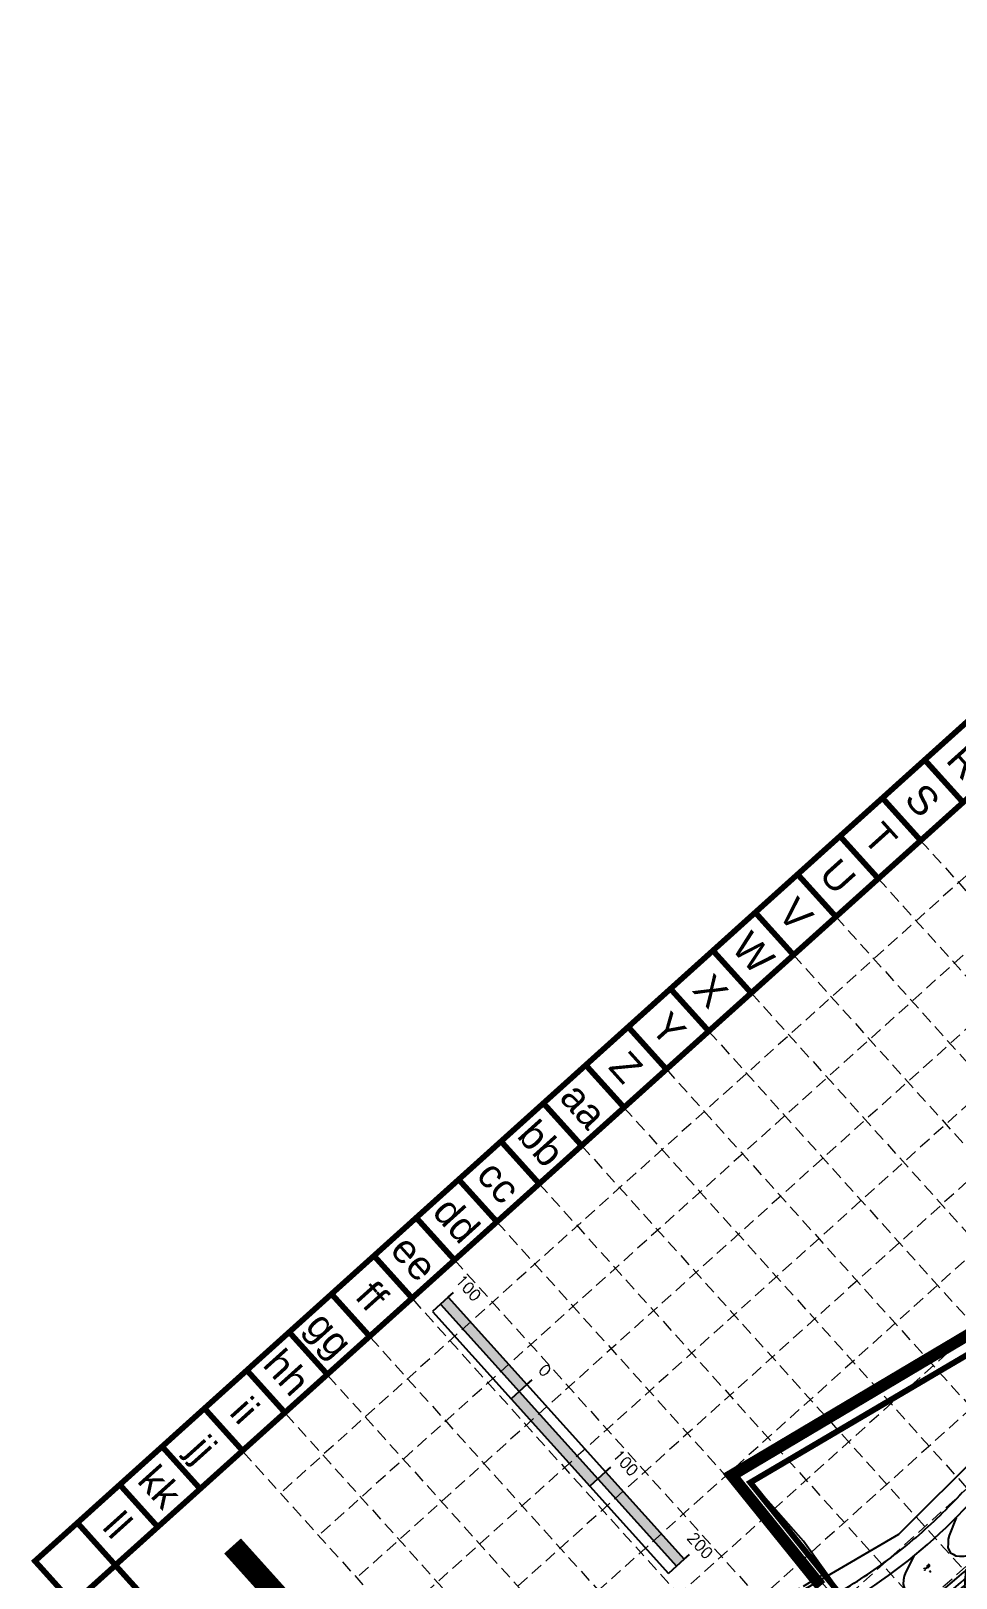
# Model space of a CAD drawing. Header units: inches. Extents: x 5194 to 8721, y 2249 to 5862.
# Drawn here: x 5194 to 5981, y 4545 to 5862 of the extents above; entities that cross this region are included whole.
import ezdxf
from ezdxf.enums import TextEntityAlignment as Align

# ---------------------------------------------------------------- set-up
doc = ezdxf.new("R2010")
doc.units = ezdxf.units.IN
doc.header["$LTSCALE"] = 60
doc.header["$MEASUREMENT"] = 0
for name, pattern in [('03139 BASE$0$PL2', [2.85, 2.25, -0.2, 0, -0.2, 0, -0.2]), ('03139 TOPO$0$PL2', [2.85, 2.25, -0.2, 0, -0.2, 0, -0.2]), ('DASHED2', [0.375, 0.25, -0.125]), ('HIDDEN', [0.375, 0.25, -0.125]), ('HIDDEN2', [0.1875, 0.125, -0.0625]), ('MDASH', [0.375, 0.3, -0.075])]:
    doc.linetypes.add(name, pattern=pattern)
for name, color, linetype in [('03139 BASE$0$CCURB', 7, 'Continuous'), ('03139 BASE$0$CWALK', 7, 'Continuous'), ('03139 BASE$0$NEW-ROW', 7, '03139 BASE$0$PL2'), ('03139 BASE$0$STALBL', 7, 'Continuous'), ('03139 TOPO$0$BNDRY65', 7, '03139 TOPO$0$PL2'), ('BASE', 7, 'Continuous'), ('bndy', 7, 'Continuous'), ('CONT-MNR', 7, 'Continuous'), ('dadiv', 7, 'MDASH'), ('grid', 254, 'HIDDEN'), ('LEGEND', 7, 'Continuous'), ('LIMITS OF DISTURBANCE', 1, 'Continuous'), ('stm-easement', 7, 'HIDDEN2')]:
    doc.layers.add(name, color=color, linetype=linetype)
doc.styles.add('03139 BASE$0$L100i', font='simplex.shx', dxfattribs={"width": 0.9, "oblique": 10, "height": 2})
doc.styles.add('L120', font='simplex.shx', dxfattribs={"height": 4.8})
doc.styles.get("Standard").update_dxf_attribs({"font": 'ARIAL.TTF'})

# ---------------------------------------------------------------- blocks, each defined once
blk = doc.blocks.new('proprdcontours')
at = {"layer": 'bndy'}
blk.add_lwpolyline([(5718.8, 4457.5), (5932.3, 4582.2), (6004.2, 4654.1), (6054.6, 4740.4), (6121.7, 4809.9), (6316, 4939.4), (6527.1, 5061.7), (6961.3, 5320.6), (7023.6, 5246.3), (6740.6, 5073.7), (6330.4, 4833.9), (6184.1, 4740.4), (6133.7, 4673.3), (6081, 4587), (5977.8, 4498.3), (5769.1, 4366.4), (5714, 4443.1)], dxfattribs=at)
blk = doc.blocks.new('03139 BASE$0$lbl_tic')
blk.add_line((0, -0.04165), (0, 0.04165))
blk = doc.blocks.new('A$C40651580')
h = blk.add_hatch(color=7)
h.paths.add_polyline_path([(78.2, -73.4), (84.9, -67.3), (18, 7), (11.3, 1)])
h.paths.add_polyline_path([(78.2, -73.4), (71.5, -79.4), (138.4, -153.7), (145.1, -147.7)])
h.paths.add_polyline_path([(151.8, -141.6), (145.1, -147.7), (212, -222), (218.7, -216)])
at = {"color": 7}
for p, q in [((18, 7), (4.6, -5.1)), ((11.3, 1), (212, -222)), ((18, 7), (22.4, 11)), ((18, 7), (84.9, -67.3)), ((4.6, -5.1), (71.5, -79.4)), ((84.9, -67.3), (89.3, -63.3)), ((84.9, -67.3), (71.5, -79.4)), ((84.9, -67.3), (218.7, -216)), ((71.5, -79.4), (205.3, -228)), ((151.8, -141.6), (138.4, -153.7)), ((151.8, -141.6), (156.2, -137.6)), ((218.7, -216), (205.3, -228)), ((218.7, -216), (223.2, -211.9))]:
    blk.add_line(p, q, dxfattribs=at)
at = {"color": 7, "style": 'L120'}
for s, p in [('100', (23.2, 20.9)), ('0', (93.8, -55.4)), ('100', (157, -127.8)), ('200', (220.5, -198.3))]:
    blk.add_text(s, height=9.6, rotation=312, dxfattribs=at).set_placement(p)

msp = doc.modelspace()

# ---------------------------------------------------------------- linework, layer by layer
at = {"layer": '03139 BASE$0$CCURB'}
for radius in [461, 499]:
    msp.add_arc((5653.6, 4920.8), radius, 300.5375, 328.7465, dxfattribs=at)
at = {"layer": '03139 BASE$0$CWALK'}
for radius in [504, 508]:
    msp.add_arc((5653.6, 4920.8), radius, 300.5375, 328.7465, dxfattribs=at)
at = {"layer": '03139 BASE$0$NEW-ROW'}
for radius in [450, 510]:
    msp.add_arc((5653.6, 4920.8), radius, 300.5375, 328.7465, dxfattribs=at)
at = {"layer": '03139 TOPO$0$BNDRY65'}
for p, q in [((5806.3, 4627.2), (6944.7, 5297.1)), ((5851.2, 4576.3), (5806.3, 4627.2)), ((5882.2, 4533.2), (5851.2, 4576.3))]:
    msp.add_line(p, q, dxfattribs=at)
at = {"layer": 'BASE', "const_width": 4.85}
for points in [[(5197.3, 4559.4), (7275.2, 2252.3), (8717.2, 3551), (6639.3, 5858.1)], [(5265.7, 4555.9), (7278.8, 2320.6), (8648.7, 3554.5), (6636.1, 5789.3)]]:
    msp.add_lwpolyline(points, close=True, dxfattribs=at)
for points in [[(5986.8, 5205.2), (5954.3, 5241.2)], [(5950.8, 5172.7), (5918.3, 5208.8)], [(5914.7, 5140.3), (5882.2, 5176.3)], [(5878.7, 5107.8), (5846.2, 5143.8)], [(5842.6, 5075.3), (5810.1, 5111.4)], [(5806.6, 5042.9), (5774.1, 5078.9)], [(5770.5, 5010.4), (5738, 5046.4)], [(5734.5, 4977.9), (5702, 5014)], [(5698.4, 4945.5), (5665.9, 4981.5)], [(5662.4, 4913), (5629.9, 4949)], [(5626.3, 4880.5), (5593.8, 4916.6)], [(5590.3, 4848.1), (5557.8, 4884.1)], [(5554.2, 4815.6), (5521.7, 4851.6)], [(5518.2, 4783.1), (5485.7, 4819.2)], [(5482.1, 4750.6), (5449.6, 4786.7)], [(5446.1, 4718.2), (5413.6, 4754.2)], [(5410, 4685.7), (5377.5, 4721.8)], [(5374, 4653.2), (5341.5, 4689.3)], [(5337.9, 4620.8), (5305.5, 4656.8)], [(5301.9, 4588.3), (5269.4, 4624.4)], [(5265.8, 4555.8), (5233.4, 4591.9)], [(5229.8, 4523.4), (5265.8, 4555.8)]]:
    msp.add_lwpolyline(points, dxfattribs=at)
at = {"layer": 'bndy'}
msp.add_lwpolyline([(5718.8, 4457.5), (5932.3, 4582.2), (6004.2, 4654.1), (6054.6, 4740.4), (6121.7, 4809.9), (6316, 4939.4), (6527.1, 5061.7), (6961.3, 5320.6), (7023.6, 5246.3), (6740.6, 5073.7), (6330.4, 4833.9), (6184.1, 4740.4), (6133.7, 4673.3), (6081, 4587), (5977.8, 4498.3), (5769.1, 4366.4), (5714, 4443.1)], dxfattribs=at)
at = {"layer": 'CONT-MNR'}
for points, elevation in [([(5980.3, 4595.5), (5981, 4596.2), (5975.1, 4581.1), (5974.2, 4578), (5974.2, 4574.3), (5974, 4571), (5975.1, 4568.5), (5976.2, 4566.3), (5978.5, 4565.1), (5980.8, 4563.7), (5983.9, 4563.4), (5987.8, 4563.4), (5994.8, 4564.9), (5997.5, 4565.4), (5999.4, 4566.1), (6007.2, 4568.9), (5995.7, 4558), (5989.3, 4551.9), (5988.4, 4541.5), (5988.1, 4536.6)], 638), ([(5945, 4563.6), (5938.1, 4549.6), (5936.8, 4546.5), (5936.3, 4543.4), (5935.9, 4539.6), (5936.7, 4537), (5937.6, 4534.6), (5939.8, 4533.2), (5941.9, 4531.6), (5944.9, 4531), (5948.9, 4530.6), (5956, 4531.4), (5958.7, 4531.6), (5968, 4533.9), (5968.7, 4534), (5956.2, 4524.4), (5949.1, 4519), (5947.1, 4508.7), (5946.4, 4503.9)], 637)]:
    msp.add_lwpolyline(points, dxfattribs=dict(at, elevation=elevation))
at = {"layer": 'dadiv', "const_width": 5}
msp.add_lwpolyline([(6140.9, 3881.8), (6514.8, 4218.5), (6435.3, 4306.8), (6440.6, 4381.7), (6391.2, 4469.9), (6550.9, 4561.7), (6576, 4623.3), (6606, 4792), (6582.6, 4842.5), (6534.2, 4977.1), (6794.5, 5133.4), (6758.6, 5193.4), (6073, 4783.5), (5805.9, 4626.2), (5881.1, 4532.6), (5709.7, 4434.2), (5852.3, 4231.1), (6107.3, 3906.1)], close=True, dxfattribs=at)
at = {"layer": 'grid', "color": 252, "linetype": 'HIDDEN', "lineweight": 0, "ltscale": 0.7}
for p, q in [((6668.4, 5754), (5406.2, 4617.2)), ((6700.9, 5717.9), (5438.6, 4581.1)), ((6733.3, 5681.9), (5471.1, 4545.1)), ((6765.8, 5645.8), (5503.6, 4509)), ((6798.3, 5609.8), (5536, 4473)), ((6830.7, 5573.7), (5568.5, 4436.9)), ((6863.2, 5537.7), (5601, 4400.9)), ((6895.7, 5501.6), (5633.4, 4364.8)), ((6928.1, 5465.6), (5665.9, 4328.8)), ((6960.6, 5429.5), (5698.4, 4292.7)), ((5950.8, 5172.7), (7963.7, 2937.7)), ((5914.7, 5140.3), (7927.7, 2905.2)), ((5878.7, 5107.8), (7891.6, 2872.7)), ((5842.6, 5075.3), (7855.6, 2840.3)), ((5806.6, 5042.9), (7819.5, 2807.8)), ((5770.5, 5010.4), (7783.5, 2775.3)), ((5734.5, 4977.9), (7747.4, 2742.9)), ((5698.4, 4945.5), (7711.4, 2710.4)), ((5662.4, 4913), (7675.4, 2677.9)), ((5626.3, 4880.5), (7639.3, 2645.5)), ((5590.3, 4848.1), (7603.3, 2613)), ((5554.2, 4815.6), (7567.2, 2580.5)), ((5518.7, 4782.2), (7531.7, 2547.1)), ((5482.7, 4749.7), (7495.7, 2514.6)), ((5446.6, 4717.2), (7459.6, 2482.2)), ((5410.6, 4684.8), (7423.6, 2449.7)), ((5374.5, 4652.3), (7387.5, 2417.2))]:
    msp.add_line(p, q, dxfattribs=at)
at = {"layer": 'LEGEND', "color": 1, "linetype": 'HIDDEN', "ltscale": 1.7, "const_width": 19.2}
msp.add_lwpolyline([(5365.4, 4572.2), (5429.9, 4500.5)], dxfattribs=at)
at = {"layer": 'LIMITS OF DISTURBANCE', "linetype": 'DASHED2', "ltscale": 3, "const_width": 10}
msp.add_lwpolyline([(5865.8, 4538.3), (5790, 4632.3), (6928.9, 5308.9), (6904.4, 5352.5), (6773.3, 5496.7), (6747.5, 5560.4), (6788, 5598.8), (7547, 4754.5), (7505.7, 4717.1), (8058.8, 4091)], dxfattribs=at)
at = {"layer": 'stm-easement'}
msp.add_line((5715.6, 4458.1), (5870.5, 4549.5), dxfattribs=at)

# ---------------------------------------------------------------- block references
msp.add_blockref('proprdcontours', (0, 0))
at = {"color": 3}
msp.add_blockref('A$C40651580', (5531, 4776.9), dxfattribs=at)
at = {"layer": '03139 BASE$0$STALBL', "xscale": 24.00960384153662, "yscale": 24.00960384153662, "zscale": 24.00960384153662, "rotation": 39.49782716429369}
msp.add_blockref('03139 BASE$0$lbl_tic', (5958.9, 4550.4), dxfattribs=at)

# ---------------------------------------------------------------- texts
at = {"layer": '03139 BASE$0$STALBL', "style": '03139 BASE$0$L100i', "oblique": 10, "width": 0.9}
msp.add_text('3+00', height=2, rotation=39.4978, dxfattribs=at).set_placement((5957, 4552.7), align=Align.BOTTOM_CENTER)
at = {"layer": 'BASE'}
for s, height, p in [('R', 24.3, (5988.6, 5239.5)), ('S', 24.3, (5952.5, 5207)), ('T', 24.3, (5916.5, 5174.5)), ('U', 24.3, (5880.4, 5142.1)), ('V', 24.3, (5844.4, 5109.6)), ('W', 24.3, (5808.4, 5077.1)), ('X', 24.3, (5772.3, 5044.6)), ('Y', 24.3, (5736.3, 5012.2)), ('Z', 24.3, (5700.2, 4979.7)), ('aa', 24.26, (5664.2, 4947.2)), ('bb', 24.26, (5628.1, 4914.8)), ('cc', 24.26, (5592.1, 4882.3)), ('dd', 24.26, (5556, 4849.8)), ('ee', 24.26, (5520, 4817.4)), ('ff', 24.26, (5483.9, 4784.9)), ('gg', 24.26, (5447.9, 4752.4)), ('hh', 24.26, (5411.8, 4720)), ('ii', 24.26, (5375.8, 4687.5)), ('jj', 24.26, (5339.7, 4655)), ('kk', 24.26, (5303.7, 4622.6)), ('ll', 24.26, (5267.6, 4590.1))]:
    msp.add_text(s, height=height, rotation=312.0075, dxfattribs=at).set_placement(p, align=Align.MIDDLE_CENTER)

doc.saveas('drawing.dxf')
